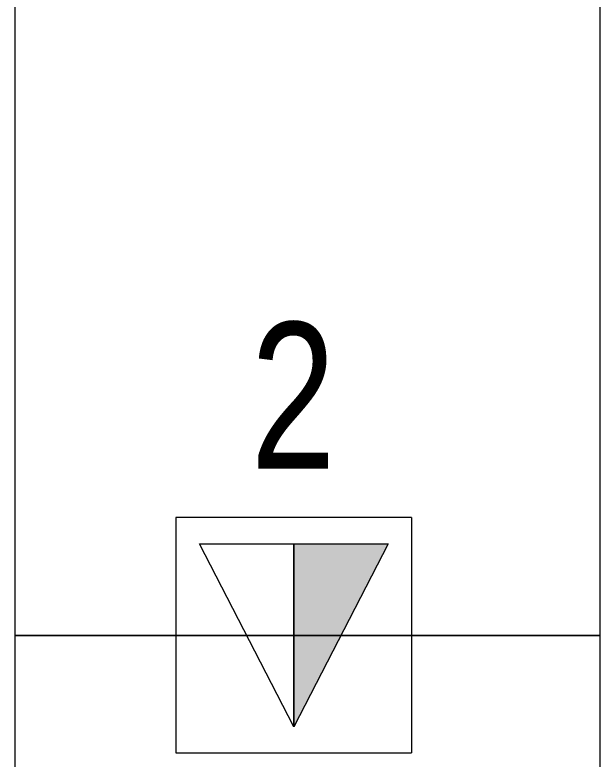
# Model space of a CAD drawing. Header units: inches. Extents: x -1106 to 1409, y -1111 to 918.
# Drawn here: x -48.83 to -12.83, y 670.72 to 716.52 of the extents above; entities that cross this region are included whole.
import ezdxf

# ---------------------------------------------------------------- set-up
doc = ezdxf.new("R2010")
doc.units = ezdxf.units.IN
doc.header["$MEASUREMENT"] = 0
doc.layers.add('A-ANNO-NOTE', color=131, linetype='Continuous', lineweight=9)
doc.layers.add('A-GENM', color=13, linetype='Continuous', lineweight=9)
doc.styles.add('Arial_1', font='arial.ttf', dxfattribs={"width": 0.75, "height": 9})

# ---------------------------------------------------------------- blocks, each defined once
blk = doc.blocks.new('Generic Model Adjustable Table - Default-1794301-7TH FLOOR TELECOM UNDERFLOOR ROUTING PLAN')
at = {"layer": 'A-GENM', "color": 53}
for p, q in [((36, 18), (-36, 18)), ((36, -18), (36, 18)), ((-36, -18), (36, -18))]:
    blk.add_line(p, q, dxfattribs=at)
blk = doc.blocks.new('Generic Model Adjustable Table - Default-V86-7TH FLOOR TELECOM UNDERFLOOR ROUTING PLAN')
at = {"layer": 'A-GENM', "color": 53}
for p, q in [((9, 18), (-9, 18)), ((-9, 18), (-9, -18)), ((9, 13.155), (9, 18)), ((9, 9.137), (9, 9.438)), ((9, -9.458), (9, -9.22)), ((9, -18), (9, -13.155)), ((-9, -18), (9, -18))]:
    blk.add_line(p, q, dxfattribs=at)
blk = doc.blocks.new('18433_1 - AEO NY - CENTRAL_rvt-1-7TH FLOOR TELECOM UNDERFLOOR ROUTING PLAN')
at = {"color": 53, "lineweight": 9, "rotation": 270}
for name, p in [('Generic Model Adjustable Table - Default-1794301-7TH FLOOR TELECOM UNDERFLOOR ROUTING PLAN', (-30.834, 714.337)), ('Generic Model Adjustable Table - Default-V86-7TH FLOOR TELECOM UNDERFLOOR ROUTING PLAN', (-30.834, 669.337))]:
    blk.add_blockref(name, p, dxfattribs=at)

msp = doc.modelspace()

# ---------------------------------------------------------------- block references
at = {"lineweight": 5}
msp.add_blockref('18433_1 - AEO NY - CENTRAL_rvt-1-7TH FLOOR TELECOM UNDERFLOOR ROUTING PLAN', (0, 0), dxfattribs=at)

# ---------------------------------------------------------------- next in the draw order: hatches: boundary and pattern name
at = {"layer": 'A-ANNO-NOTE'}
msp.add_hatch(color=256, dxfattribs=at).paths.add_polyline_path([(-31.678, 672.712), (-31.678, 683.962), (-25.871, 683.962), (-28.277, 679.301)], flags=0)

# ---------------------------------------------------------------- next in the draw order: linework, layer by layer
for p, q in [((-38.924, 685.595), (-38.924, 671.107)), ((-24.431, 685.595), (-38.924, 685.595)), ((-24.431, 685.595), (-24.431, 671.107)), ((-31.678, 672.712), (-31.678, 683.962)), ((-31.678, 683.962), (-25.871, 683.962)), ((-25.871, 683.962), (-31.678, 672.712)), ((-31.678, 683.962), (-31.678, 672.712)), ((-38.924, 671.107), (-24.431, 671.107))]:
    msp.add_line(p, q, dxfattribs=at)
at = {"layer": 'A-ANNO-NOTE', "lineweight": 20}
for p, q in [((-37.484, 683.962), (-25.871, 683.962)), ((-31.678, 672.712), (-37.484, 683.962)), ((-25.871, 683.962), (-31.678, 672.712))]:
    msp.add_line(p, q, dxfattribs=at)

# ---------------------------------------------------------------- next in the draw order: texts
at = {"layer": 'A-ANNO-NOTE', "insert": (-34.34, 697.602), "char_height": 9, "width": 6.363, "attachment_point": 1, "style": 'Arial_1'}
msp.add_mtext('2', dxfattribs=at)

doc.saveas('drawing.dxf')
